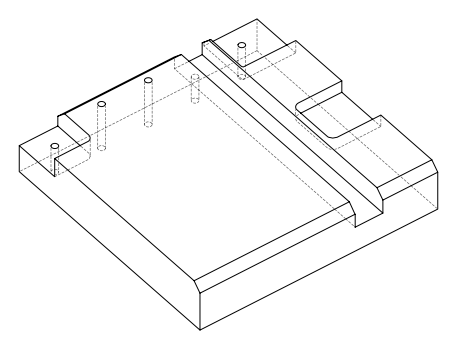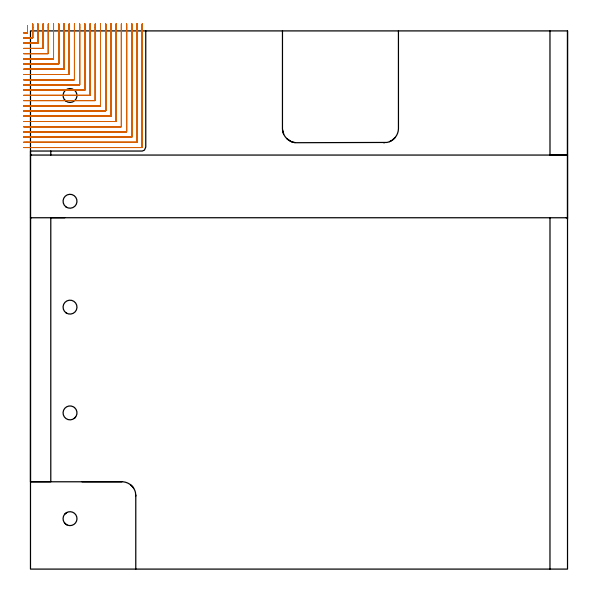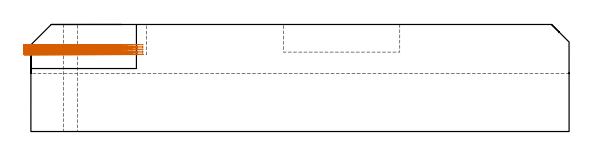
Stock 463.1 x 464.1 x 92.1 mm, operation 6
(PLAN: 18 operations, 7 tool changes, 167.7 min)
(1 AREA_MILL | FG_CHAMFER_SURFACE | UGT0205_001 | 14.77 min | 35363 mm3)
(2 AREA_MILL_1 | FG_CHAMFER_SURFACE_1 | UGT0205_001 | 12.97 min | 37192 mm3)
(3 AREA_MILL_2 | FG_CHAMFER_SURFACE_2 | UGT0205_001 | 5.37 min | 13030 mm3)
(4 AREA_MILL_3 | FG_CHAMFER_SURFACE_3 | UGT0205_001 | 0.35 min | 2865 mm3)
(5 MILL_CORNER_NOTCH_RECTANGULAR | CORNER_NOTCH_RECTANGULAR | UGT0201_094 | Follow Part, ap 5, ae 75% | 10.37 min | 256844 mm3)
(6 MILL_CORNER_NOTCH_RECTANGULAR_1 | CORNER_NOTCH_RECTANGULAR_1 | NXT0201_008 | Follow Part, ap 1.5, ae 75% | 101.06 min | 265506 mm3)
(7 MILL_SLOT | SLOT_PARTIAL_RECTANGULAR | UGT0201_094 | Follow Part, ap 5, ae 75% | 9.97 min | 227920 mm3)
(8 MILL_RECTANGULAR_SLOT | SLOT_RECTANGULAR | UGT0201_020 | Follow Part, ap 12.5, ae 75% | 11.1 min | 1051413 mm3)
(9 SPOT_DRILL | STEP1HOLE | NXT0321_9005460120000 | 0.03 min | 148 mm3)
(10 SPOT_DRILL_1 | STEP1HOLE_1 | NXT0321_9005460120000 | 0.04 min | 41 mm3)
(11 SPOT_DRILL_2 | STEP1HOLE_2 | NXT0321_9005460120000 | 0.03 min | 76 mm3)
(12 SPOT_DRILL_3 | STEP1HOLE_3 | NXT0321_9005460120000 | 0.03 min | 50 mm3)
(13 SPOT_DRILL_4 | STEP1HOLE_4 | NXT0321_9005460120000 | 0.04 min | 17 mm3)
(14 DRILL_THROUGH_HOLE_INTO_CENTER | STEP1HOLE | UGT0301_515 | 0.3 min | 7333 mm3)
(15 DRILL_THROUGH_HOLE_INTO_CENTER_1 | STEP1HOLE_1 | UGT0301_515 | 0.25 min | 6199 mm3)
(16 DRILL_THROUGH_HOLE_INTO_CENTER_2 | STEP1HOLE_2 | UGT0301_515 | 0.4 min | 10334 mm3)
(17 DRILL_THROUGH_HOLE_INTO_CENTER_3 | STEP1HOLE_3 | UGT0301_515 | 0.4 min | 10489 mm3)
(18 DRILL_THROUGH_HOLE_INTO_CENTER_4 | STEP1HOLE_4 | NXT0301_091 | 0.23 min | 5534 mm3)
(TOOL UGT0205_001 | Chamfer Mill 20 x 3 x 45 deg. | D20 FL50 Z2)
(TOOL UGT0201_094 | End mill 20 mm | D20 FL38 Z4)
(TOOL NXT0201_008 | ENDMILL 6mm [2P460-0600-NA 1630] | D6 FL26 Z6)
(TOOL UGT0201_020 | End mill 50 mm | D50 FL50 Z4)
(TOOL NXT0321_9005460120000 | NC Spot Drill, 142deg, 12mm, Carbide, Uncoated | D12 PA142 FL30 Z2)
(TOOL UGT0301_515 | Carbide Drill 12.0 mm | D12 PA118 FL101 Z2)
(TOOL NXT0301_091 | Carbide Drill 12mm [860.1-1200-036A1-MM 2214] | D12 PA140 FL55 Z2)
(OP 6 MILL_CORNER_NOTCH_RECTANGULAR_1, part 2 of 2)
G0 Z102.1
X-6. Y390.5
Z74.833
G1 X-3.
X69.103 F500.
G3 X69.4 Y390.797 R0.3
G1 Y467.1
Y470.1 F250.
G0 Z102.1
X-6. Y386.
Z74.833
G1 X-3.
X73.603 F500.
G3 X73.9 Y386.297 R0.3
G1 Y467.1
Y470.1 F250.
G0 Z102.1
X-6. Y381.5
Z74.833
G1 X-3.
X78.103 F500.
G3 X78.4 Y381.797 R0.3
G1 Y467.1
Y470.1 F250.
G0 Z102.1
X-6. Y377.
Z74.833
G1 X-3.
X82.603 F500.
G3 X82.9 Y377.297 R0.3
G1 Y467.1
Y470.1 F250.
G0 Z102.1
X-6. Y372.5
Z74.833
G1 X-3.
X87.103 F500.
G3 X87.4 Y372.797 R0.3
G1 Y467.1
Y470.1 F250.
G0 Z102.1
X-6. Y368.
Z74.833
G1 X-3.
X91.603 F500.
G3 X91.9 Y368.297 R0.3
G1 Y467.1
Y470.1 F250.
G0 Z102.1
X-6. Y363.5
Z74.833
G1 X-3.
X96.103 F500.
G3 X96.4 Y363.797 R0.3
G1 Y467.1
Y470.1 F250.
G0 Z102.1
X-6. Y462.5
Z73.394
G1 X-3.
X-2.894
G3 X-2.6 Y462.794 R0.3
G1 Y465.597
Y468.597
G0 Z102.1
X-6. Y458.
Z73.394
G1 X-3.
X1.606 F500.
G3 X1.9 Y458.294 R0.3
G1 Y467.1
Y470.1 F250.
G0 Z102.1
X-6. Y453.5
Z73.394
G1 X-3.
X6.106 F500.
G3 X6.4 Y453.794 R0.3
G1 Y467.1
Y470.1 F250.
G0 Z102.1
X-6. Y449.
Z73.394
G1 X-3.
X10.606 F500.
G3 X10.9 Y449.294 R0.3
G1 Y467.1
Y470.1 F250.
G0 Z102.1
X-6. Y444.5
Z73.394
G1 X-3.
X15.105 F500.
G3 X15.4 Y444.795 R0.3
G1 Y467.1
Y470.1 F250.
G0 Z102.1
X-6. Y440.
Z73.394
G1 X-3.
X19.605 F500.
G3 X19.9 Y440.295 R0.3
G1 Y467.1
Y470.1 F250.
G0 Z102.1
X-6. Y435.5
Z73.394
G1 X-3.
X24.105 F500.
G3 X24.4 Y435.795 R0.3
G1 Y467.1
Y470.1 F250.
G0 Z102.1
X-6. Y431.
Z73.394
G1 X-3.
X28.605 F500.
G3 X28.9 Y431.295 R0.3
G1 Y467.1
Y470.1 F250.
G0 Z102.1
X-6. Y426.5
Z73.394
G1 X-3.
X33.105 F500.
G3 X33.4 Y426.795 R0.3
G1 Y467.1
Y470.1 F250.
G0 Z102.1
X-6. Y422.
Z73.394
G1 X-3.
X37.605 F500.
G3 X37.9 Y422.295 R0.3
G1 Y467.1
Y470.1 F250.
G0 Z102.1
X-6. Y417.5
Z73.394
G1 X-3.
X42.104 F500.
G3 X42.4 Y417.796 R0.3
G1 Y467.1
Y470.1 F250.
G0 Z102.1
X-6. Y413.
Z73.394
G1 X-3.
X46.604 F500.
G3 X46.9 Y413.296 R0.3
G1 Y467.1
Y470.1 F250.
G0 Z102.1
X-6. Y408.5
Z73.394
G1 X-3.
X51.104 F500.
G3 X51.4 Y408.796 R0.3
G1 Y467.1
Y470.1 F250.
G0 Z102.1
X-6. Y404.
Z73.394
G1 X-3.
X55.604 F500.
G3 X55.9 Y404.296 R0.3
G1 Y467.1
Y470.1 F250.
G0 Z102.1
X-6. Y399.5
Z73.394
G1 X-3.
X60.104 F500.
G3 X60.4 Y399.796 R0.3
G1 Y467.1
Y470.1 F250.
G0 Z102.1
X-6. Y395.
Z73.394
G1 X-3.
X64.604 F500.
G3 X64.9 Y395.296 R0.3
G1 Y467.1
Y470.1 F250.
G0 Z102.1
X-6. Y390.5
Z73.394
G1 X-3.
X69.103 F500.
G3 X69.4 Y390.797 R0.3
G1 Y467.1
Y470.1 F250.
G0 Z102.1
X-6. Y386.
Z73.394
G1 X-3.
X73.603 F500.
G3 X73.9 Y386.297 R0.3
G1 Y467.1
Y470.1 F250.
G0 Z102.1
X-6. Y381.5
Z73.394
G1 X-3.
X78.103 F500.
G3 X78.4 Y381.797 R0.3
G1 Y467.1
Y470.1 F250.
G0 Z102.1
X-6. Y377.
Z73.394
G1 X-3.
X82.603 F500.
G3 X82.9 Y377.297 R0.3
G1 Y467.1
Y470.1 F250.
G0 Z102.1
X-6. Y372.5
Z73.394
G1 X-3.
X87.103 F500.
G3 X87.4 Y372.797 R0.3
G1 Y467.1
Y470.1 F250.
G0 Z102.1
X-6. Y368.
Z73.394
G1 X-3.
X91.603 F500.
G3 X91.9 Y368.297 R0.3
G1 Y467.1
Y470.1 F250.
G0 Z102.1
X-6. Y363.5
Z73.394
G1 X-3.
X96.103 F500.
G3 X96.4 Y363.797 R0.3
G1 Y467.1
Y470.1 F250.
G0 Z102.1
X-6. Y462.5
Z71.956
G1 X-3.
X-2.894
G3 X-2.6 Y462.794 R0.3
G1 Y465.597
Y468.597
G0 Z102.1
X-6. Y458.
Z71.956
G1 X-3.
X1.606 F500.
G3 X1.9 Y458.294 R0.3
G1 Y467.1
Y470.1 F250.
G0 Z102.1
X-6. Y453.5
Z71.956
G1 X-3.
X6.106 F500.
G3 X6.4 Y453.794 R0.3
G1 Y467.1
Y470.1 F250.
G0 Z102.1
X-6. Y449.
Z71.956
G1 X-3.
X10.606 F500.
G3 X10.9 Y449.294 R0.3
G1 Y467.1
Y470.1 F250.
G0 Z102.1
X-6. Y444.5
Z71.956
G1 X-3.
X15.105 F500.
G3 X15.4 Y444.795 R0.3
G1 Y467.1
Y470.1 F250.
G0 Z102.1
X-6. Y440.
Z71.956
G1 X-3.
X19.605 F500.
G3 X19.9 Y440.295 R0.3
G1 Y467.1
Y470.1 F250.
G0 Z102.1
X-6. Y435.5
Z71.956
G1 X-3.
X24.105 F500.
G3 X24.4 Y435.795 R0.3
G1 Y467.1
Y470.1 F250.
G0 Z102.1
X-6. Y431.
Z71.956
G1 X-3.
X28.605 F500.
G3 X28.9 Y431.295 R0.3
G1 Y467.1
Y470.1 F250.
G0 Z102.1
X-6. Y426.5
Z71.956
G1 X-3.
X33.105 F500.
G3 X33.4 Y426.795 R0.3
G1 Y467.1
Y470.1 F250.
G0 Z102.1
X-6. Y422.
Z71.956
G1 X-3.
X37.605 F500.
G3 X37.9 Y422.295 R0.3
G1 Y467.1
Y470.1 F250.
G0 Z102.1
X-6. Y417.5
Z71.956
G1 X-3.
X42.104 F500.
G3 X42.4 Y417.796 R0.3
G1 Y467.1
Y470.1 F250.
G0 Z102.1
X-6. Y413.
Z71.956
G1 X-3.
X46.604 F500.
G3 X46.9 Y413.296 R0.3
G1 Y467.1
Y470.1 F250.
G0 Z102.1
X-6. Y408.5
Z71.956
G1 X-3.
X51.104 F500.
G3 X51.4 Y408.796 R0.3
G1 Y467.1
Y470.1 F250.
G0 Z102.1
X-6. Y404.
Z71.956
G1 X-3.
X55.604 F500.
G3 X55.9 Y404.296 R0.3
G1 Y467.1
Y470.1 F250.
G0 Z102.1
X-6. Y399.5
Z71.956
G1 X-3.
X60.104 F500.
G3 X60.4 Y399.796 R0.3
G1 Y467.1
Y470.1 F250.
G0 Z102.1
X-6. Y395.
Z71.956
G1 X-3.
X64.604 F500.
G3 X64.9 Y395.296 R0.3
G1 Y467.1
Y470.1 F250.
G0 Z102.1
X-6. Y390.5
Z71.956
G1 X-3.
X69.103 F500.
G3 X69.4 Y390.797 R0.3
G1 Y467.1
Y470.1 F250.
G0 Z102.1
X-6. Y386.
Z71.956
G1 X-3.
X73.603 F500.
G3 X73.9 Y386.297 R0.3
G1 Y467.1
Y470.1 F250.
G0 Z102.1
X-6. Y381.5
Z71.956
G1 X-3.
X78.103 F500.
G3 X78.4 Y381.797 R0.3
G1 Y467.1
Y470.1 F250.
G0 Z102.1
X-6. Y377.
Z71.956
G1 X-3.
X82.603 F500.
G3 X82.9 Y377.297 R0.3
G1 Y467.1
Y470.1 F250.
G0 Z102.1
X-6. Y372.5
Z71.956
G1 X-3.
X87.103 F500.
G3 X87.4 Y372.797 R0.3
G1 Y467.1
Y470.1 F250.
G0 Z102.1
X-6. Y368.
Z71.956
G1 X-3.
X91.603 F500.
G3 X91.9 Y368.297 R0.3
G1 Y467.1
Y470.1 F250.
G0 Z102.1
X-6. Y363.5
Z71.956
G1 X-3.
X96.103 F500.
G3 X96.4 Y363.797 R0.3
G1 Y467.1
Y470.1 F250.
G0 Z102.1
X-6. Y462.5
Z70.517
G1 X-3.
X-2.894
G3 X-2.6 Y462.794 R0.3
G1 Y465.597
Y468.597
G0 Z102.1
X-6. Y458.
Z70.517
G1 X-3.
X1.606 F500.
G3 X1.9 Y458.294 R0.3
G1 Y467.1
Y470.1 F250.
G0 Z102.1
X-6. Y453.5
Z70.517
G1 X-3.
X6.106 F500.
G3 X6.4 Y453.794 R0.3
G1 Y467.1
Y470.1 F250.
G0 Z102.1
X-6. Y449.
Z70.517
G1 X-3.
X10.606 F500.
G3 X10.9 Y449.294 R0.3
G1 Y467.1
Y470.1 F250.
G0 Z102.1
X-6. Y444.5
Z70.517
G1 X-3.
X15.105 F500.
G3 X15.4 Y444.795 R0.3
G1 Y467.1
Y470.1 F250.
G0 Z102.1
X-6. Y440.
Z70.517
G1 X-3.
X19.605 F500.
G3 X19.9 Y440.295 R0.3
G1 Y467.1
Y470.1 F250.
G0 Z102.1
X-6. Y435.5
Z70.517
G1 X-3.
X24.105 F500.
G3 X24.4 Y435.795 R0.3
G1 Y467.1
Y470.1 F250.
G0 Z102.1
X-6. Y431.
Z70.517
G1 X-3.
X28.605 F500.
G3 X28.9 Y431.295 R0.3
G1 Y467.1
Y470.1 F250.
G0 Z102.1
X-6. Y426.5
Z70.517
G1 X-3.
X33.105 F500.
G3 X33.4 Y426.795 R0.3
G1 Y467.1
Y470.1 F250.
G0 Z102.1
X-6. Y422.
Z70.517
G1 X-3.
X37.605 F500.
G3 X37.9 Y422.295 R0.3
G1 Y467.1
Y470.1 F250.
G0 Z102.1
X-6. Y417.5
Z70.517
G1 X-3.
X42.104 F500.
G3 X42.4 Y417.796 R0.3
G1 Y467.1
Y470.1 F250.
G0 Z102.1
X-6. Y413.
Z70.517
G1 X-3.
X46.604 F500.
G3 X46.9 Y413.296 R0.3
G1 Y467.1
Y470.1 F250.
G0 Z102.1
X-6. Y408.5
Z70.517
G1 X-3.
X51.104 F500.
G3 X51.4 Y408.796 R0.3
G1 Y467.1
Y470.1 F250.
G0 Z102.1
X-6. Y404.
Z70.517
G1 X-3.
X55.604 F500.
G3 X55.9 Y404.296 R0.3
G1 Y467.1
Y470.1 F250.
G0 Z102.1
X-6. Y399.5
Z70.517
G1 X-3.
X60.104 F500.
G3 X60.4 Y399.796 R0.3
G1 Y467.1
Y470.1 F250.
G0 Z102.1
X-6. Y395.
Z70.517
G1 X-3.
X64.604 F500.
G3 X64.9 Y395.296 R0.3
G1 Y467.1
Y470.1 F250.
G0 Z102.1
X-6. Y390.5
Z70.517
G1 X-3.
X69.103 F500.
G3 X69.4 Y390.797 R0.3
G1 Y467.1
Y470.1 F250.
G0 Z102.1
X-6. Y386.
Z70.517
G1 X-3.
X73.603 F500.
G3 X73.9 Y386.297 R0.3
G1 Y467.1
Y470.1 F250.
G0 Z102.1
X-6. Y381.5
Z70.517
G1 X-3.
X78.103 F500.
G3 X78.4 Y381.797 R0.3
G1 Y467.1
Y470.1 F250.
G0 Z102.1
X-6. Y377.
Z70.517
G1 X-3.
X82.603 F500.
G3 X82.9 Y377.297 R0.3
G1 Y467.1
Y470.1 F250.
G0 Z102.1
X-6. Y372.5
Z70.517
G1 X-3.
X87.103 F500.
G3 X87.4 Y372.797 R0.3
G1 Y467.1
Y470.1 F250.
G0 Z102.1
X-6. Y368.
Z70.517
G1 X-3.
X91.603 F500.
G3 X91.9 Y368.297 R0.3
G1 Y467.1
Y470.1 F250.
G0 Z102.1
X-6. Y363.5
Z70.517
G1 X-3.
X96.103 F500.
G3 X96.4 Y363.797 R0.3
G1 Y467.1
Y470.1 F250.
G0 Z102.1
X-6. Y462.5
Z69.078
G1 X-3.
X-2.894
G3 X-2.6 Y462.794 R0.3
G1 Y465.597
Y468.597
G0 Z102.1
X-6. Y458.
Z69.078
G1 X-3.
X1.606 F500.
G3 X1.9 Y458.294 R0.3
G1 Y467.1
Y470.1 F250.
G0 Z102.1
X-6. Y453.5
Z69.078
G1 X-3.
X6.106 F500.
G3 X6.4 Y453.794 R0.3
G1 Y467.1
Y470.1 F250.
G0 Z102.1
X-6. Y449.
Z69.078
G1 X-3.
X10.606 F500.
G3 X10.9 Y449.294 R0.3
G1 Y467.1
Y470.1 F250.
G0 Z102.1
X-6. Y444.5
Z69.078
G1 X-3.
X15.105 F500.
G3 X15.4 Y444.795 R0.3
G1 Y467.1
Y470.1 F250.
G0 Z102.1
X-6. Y440.
Z69.078
G1 X-3.
X19.605 F500.
G3 X19.9 Y440.295 R0.3
G1 Y467.1
Y470.1 F250.
G0 Z102.1
X-6. Y435.5
Z69.078
G1 X-3.
X24.105 F500.
G3 X24.4 Y435.795 R0.3
G1 Y467.1
Y470.1 F250.
G0 Z102.1
X-6. Y431.
Z69.078
G1 X-3.
X28.605 F500.
G3 X28.9 Y431.295 R0.3
G1 Y467.1
Y470.1 F250.
G0 Z102.1
X-6. Y426.5
Z69.078
G1 X-3.
X33.105 F500.
G3 X33.4 Y426.795 R0.3
G1 Y467.1
Y470.1 F250.
G0 Z102.1
X-6. Y422.
Z69.078
G1 X-3.
X37.605 F500.
G3 X37.9 Y422.295 R0.3
G1 Y467.1
Y470.1 F250.
G0 Z102.1
X-6. Y417.5
Z69.078
G1 X-3.
X42.104 F500.
G3 X42.4 Y417.796 R0.3
G1 Y467.1
Y470.1 F250.
G0 Z102.1
X-6. Y413.
Z69.078
G1 X-3.
X46.604 F500.
G3 X46.9 Y413.296 R0.3
G1 Y467.1
Y470.1 F250.
G0 Z102.1
X-6. Y408.5
Z69.078
G1 X-3.
X51.104 F500.
G3 X51.4 Y408.796 R0.3
G1 Y467.1
Y470.1 F250.
G0 Z102.1
X-6. Y404.
Z69.078
G1 X-3.
X55.604 F500.
G3 X55.9 Y404.296 R0.3
G1 Y467.1
Y470.1 F250.
G0 Z102.1
X-6. Y399.5
Z69.078
G1 X-3.
X60.104 F500.
G3 X60.4 Y399.796 R0.3
G1 Y467.1
Y470.1 F250.
G0 Z102.1
X-6. Y395.
Z69.078
G1 X-3.
X64.604 F500.
G3 X64.9 Y395.296 R0.3
G1 Y467.1
Y470.1 F250.
G0 Z102.1
X-6. Y390.5
Z69.078
G1 X-3.
X69.103 F500.
G3 X69.4 Y390.797 R0.3
G1 Y467.1
Y470.1 F250.
G0 Z102.1
X-6. Y386.
Z69.078
G1 X-3.
X73.603 F500.
G3 X73.9 Y386.297 R0.3
G1 Y467.1
Y470.1 F250.
G0 Z102.1
X-6. Y381.5
Z69.078
G1 X-3.
X78.103 F500.
G3 X78.4 Y381.797 R0.3
G1 Y467.1
Y470.1 F250.
G0 Z102.1
X-6. Y377.
Z69.078
G1 X-3.
X82.603 F500.
G3 X82.9 Y377.297 R0.3
G1 Y467.1
Y470.1 F250.
G0 Z102.1
X-6. Y372.5
Z69.078
G1 X-3.
X87.103 F500.
G3 X87.4 Y372.797 R0.3
G1 Y467.1
Y470.1 F250.
G0 Z102.1
X-6. Y368.
Z69.078
G1 X-3.
X91.603 F500.
G3 X91.9 Y368.297 R0.3
G1 Y467.1
Y470.1 F250.
G0 Z102.1
X-6. Y363.5
Z69.078
G1 X-3.
X96.103 F500.
G3 X96.4 Y363.797 R0.3
G1 Y467.1
Y470.1 F250.
G0 Z102.1
X-6. Y462.5
Z67.639
G1 X-3.
X-2.894
G3 X-2.6 Y462.794 R0.3
G1 Y465.597
Y468.597
G0 Z102.1
X-6. Y458.
Z67.639
G1 X-3.
X1.606 F500.
G3 X1.9 Y458.294 R0.3
G1 Y467.1
Y470.1 F250.
G0 Z102.1
X-6. Y453.5
Z67.639
G1 X-3.
X6.106 F500.
G3 X6.4 Y453.794 R0.3
G1 Y467.1
Y470.1 F250.
G0 Z102.1
X-6. Y449.
Z67.639
G1 X-3.
X10.606 F500.
G3 X10.9 Y449.294 R0.3
G1 Y467.1
Y470.1 F250.
G0 Z102.1
X-6. Y444.5
Z67.639
G1 X-3.
X15.105 F500.
G3 X15.4 Y444.795 R0.3
G1 Y467.1
Y470.1 F250.
G0 Z102.1
X-6. Y440.
Z67.639
G1 X-3.
X19.605 F500.
G3 X19.9 Y440.295 R0.3
G1 Y467.1
Y470.1 F250.
G0 Z102.1
X-6. Y435.5
Z67.639
G1 X-3.
X24.105 F500.
G3 X24.4 Y435.795 R0.3
G1 Y467.1
Y470.1 F250.
G0 Z102.1
X-6. Y431.
Z67.639
G1 X-3.
X28.605 F500.
G3 X28.9 Y431.295 R0.3
G1 Y467.1
Y470.1 F250.
G0 Z102.1
X-6. Y426.5
Z67.639
G1 X-3.
X33.105 F500.
G3 X33.4 Y426.795 R0.3
G1 Y467.1
Y470.1 F250.
G0 Z102.1
X-6. Y422.
Z67.639
G1 X-3.
X37.605 F500.
G3 X37.9 Y422.295 R0.3
G1 Y467.1
Y470.1 F250.
G0 Z102.1
X-6. Y417.5
Z67.639
G1 X-3.
X42.104 F500.
G3 X42.4 Y417.796 R0.3
G1 Y467.1
Y470.1 F250.
G0 Z102.1
X-6. Y413.
Z67.639
G1 X-3.
X46.604 F500.
G3 X46.9 Y413.296 R0.3
G1 Y467.1
Y470.1 F250.
G0 Z102.1
X-6. Y408.5
Z67.639
G1 X-3.
X51.104 F500.
G3 X51.4 Y408.796 R0.3
G1 Y467.1
Y470.1 F250.
G0 Z102.1
X-6. Y404.
Z67.639
G1 X-3.
X55.604 F500.
G3 X55.9 Y404.296 R0.3
G1 Y467.1
Y470.1 F250.
G0 Z102.1
X-6. Y399.5
Z67.639
G1 X-3.
X60.104 F500.
G3 X60.4 Y399.796 R0.3
G1 Y467.1
Y470.1 F250.
G0 Z102.1
X-6. Y395.
Z67.639
G1 X-3.
X64.604 F500.
G3 X64.9 Y395.296 R0.3
G1 Y467.1
Y470.1 F250.
G0 Z102.1
X-6. Y390.5
Z67.639
G1 X-3.
X69.103 F500.
G3 X69.4 Y390.797 R0.3
G1 Y467.1
Y470.1 F250.
G0 Z102.1
X-6. Y386.
Z67.639
G1 X-3.
X73.603 F500.
G3 X73.9 Y386.297 R0.3
G1 Y467.1
Y470.1 F250.
G0 Z102.1
X-6. Y381.5
Z67.639
G1 X-3.
X78.103 F500.
G3 X78.4 Y381.797 R0.3
G1 Y467.1
Y470.1 F250.
G0 Z102.1
X-6. Y377.
Z67.639
G1 X-3.
X82.603 F500.
G3 X82.9 Y377.297 R0.3
G1 Y467.1
Y470.1 F250.
G0 Z102.1
X-6. Y372.5
Z67.639
G1 X-3.
X87.103 F500.
G3 X87.4 Y372.797 R0.3
G1 Y467.1
Y470.1 F250.
G0 Z102.1
X-6. Y368.
Z67.639
G1 X-3.
X91.603 F500.
G3 X91.9 Y368.297 R0.3
G1 Y467.1
Y470.1 F250.
G0 Z102.1
X-6. Y363.5
Z67.639
G1 X-3.
X96.103 F500.
G3 X96.4 Y363.797 R0.3
G1 Y467.1
Y470.1 F250.
G0 Z102.1
X-6. Y462.5
Z66.2
G1 X-3.
X-2.894
G3 X-2.6 Y462.794 R0.3
G1 Y465.597
Y468.597
G0 Z102.1
X-6. Y458.
Z66.2
G1 X-3.
X1.606 F500.
G3 X1.9 Y458.294 R0.3
G1 Y467.1
Y470.1 F250.
G0 Z102.1
X-6. Y453.5
Z66.2
G1 X-3.
X6.106 F500.
G3 X6.4 Y453.794 R0.3
G1 Y467.1
Y470.1 F250.
G0 Z102.1
X-6. Y449.
Z66.2
G1 X-3.
X10.606 F500.
G3 X10.9 Y449.294 R0.3
G1 Y467.1
Y470.1 F250.
G0 Z102.1
X-6. Y444.5
Z66.2
G1 X-3.
X15.105 F500.
G3 X15.4 Y444.795 R0.3
G1 Y467.1
Y470.1 F250.
G0 Z102.1
X-6. Y440.
Z66.2
G1 X-3.
X19.605 F500.
G3 X19.9 Y440.295 R0.3
G1 Y467.1
Y470.1 F250.
G0 Z102.1
X-6. Y435.5
Z66.2
G1 X-3.
X24.105 F500.
G3 X24.4 Y435.795 R0.3
G1 Y467.1
Y470.1 F250.
G0 Z102.1
X-6. Y431.
Z66.2
G1 X-3.
X28.605 F500.
G3 X28.9 Y431.295 R0.3
G1 Y467.1
Y470.1 F250.
G0 Z102.1
X-6. Y426.5
Z66.2
G1 X-3.
X33.105 F500.
G3 X33.4 Y426.795 R0.3
G1 Y467.1
Y470.1 F250.
G0 Z102.1
X-6. Y422.
Z66.2
G1 X-3.
X37.605 F500.
G3 X37.9 Y422.295 R0.3
G1 Y467.1
Y470.1 F250.
G0 Z102.1
X-6. Y417.5
Z66.2
G1 X-3.
X42.104 F500.
G3 X42.4 Y417.796 R0.3
G1 Y467.1
Y470.1 F250.
G0 Z102.1
X-6. Y413.
Z66.2
G1 X-3.
X46.604 F500.
G3 X46.9 Y413.296 R0.3
G1 Y467.1
Y470.1 F250.
G0 Z102.1
X-6. Y408.5
Z66.2
G1 X-3.
X51.104 F500.
G3 X51.4 Y408.796 R0.3
G1 Y467.1
Y470.1 F250.
G0 Z102.1
X-6. Y404.
Z66.2
G1 X-3.
X55.604 F500.
G3 X55.9 Y404.296 R0.3
G1 Y467.1
Y470.1 F250.
G0 Z102.1
X-6. Y399.5
Z66.2
G1 X-3.
X60.104 F500.
G3 X60.4 Y399.796 R0.3
G1 Y467.1
Y470.1 F250.
G0 Z102.1
X-6. Y395.
Z66.2
G1 X-3.
X64.604 F500.
G3 X64.9 Y395.296 R0.3
G1 Y467.1
Y470.1 F250.
G0 Z102.1
X-6. Y390.5
Z66.2
G1 X-3.
X69.103 F500.
G3 X69.4 Y390.797 R0.3
G1 Y467.1
Y470.1 F250.
G0 Z102.1
X-6. Y386.
Z66.2
G1 X-3.
X73.603 F500.
G3 X73.9 Y386.297 R0.3
G1 Y467.1
Y470.1 F250.
G0 Z102.1
X-6. Y381.5
Z66.2
G1 X-3.
X78.103 F500.
G3 X78.4 Y381.797 R0.3
G1 Y467.1
Y470.1 F250.
G0 Z102.1
X-6. Y377.
Z66.2
G1 X-3.
X82.603 F500.
G3 X82.9 Y377.297 R0.3
G1 Y467.1
Y470.1 F250.
G0 Z102.1
X-6. Y372.5
Z66.2
G1 X-3.
X87.103 F500.
G3 X87.4 Y372.797 R0.3
G1 Y467.1
Y470.1 F250.
G0 Z102.1
X-6. Y368.
Z66.2
G1 X-3.
X91.603 F500.
G3 X91.9 Y368.297 R0.3
G1 Y467.1
Y470.1 F250.
G0 Z102.1
X-6. Y363.5
Z66.2
G1 X-3.
X96.103 F500.
G3 X96.4 Y363.797 R0.3
G1 Y467.1
Y470.1 F250.
G0 Z102.1
M5
M2
